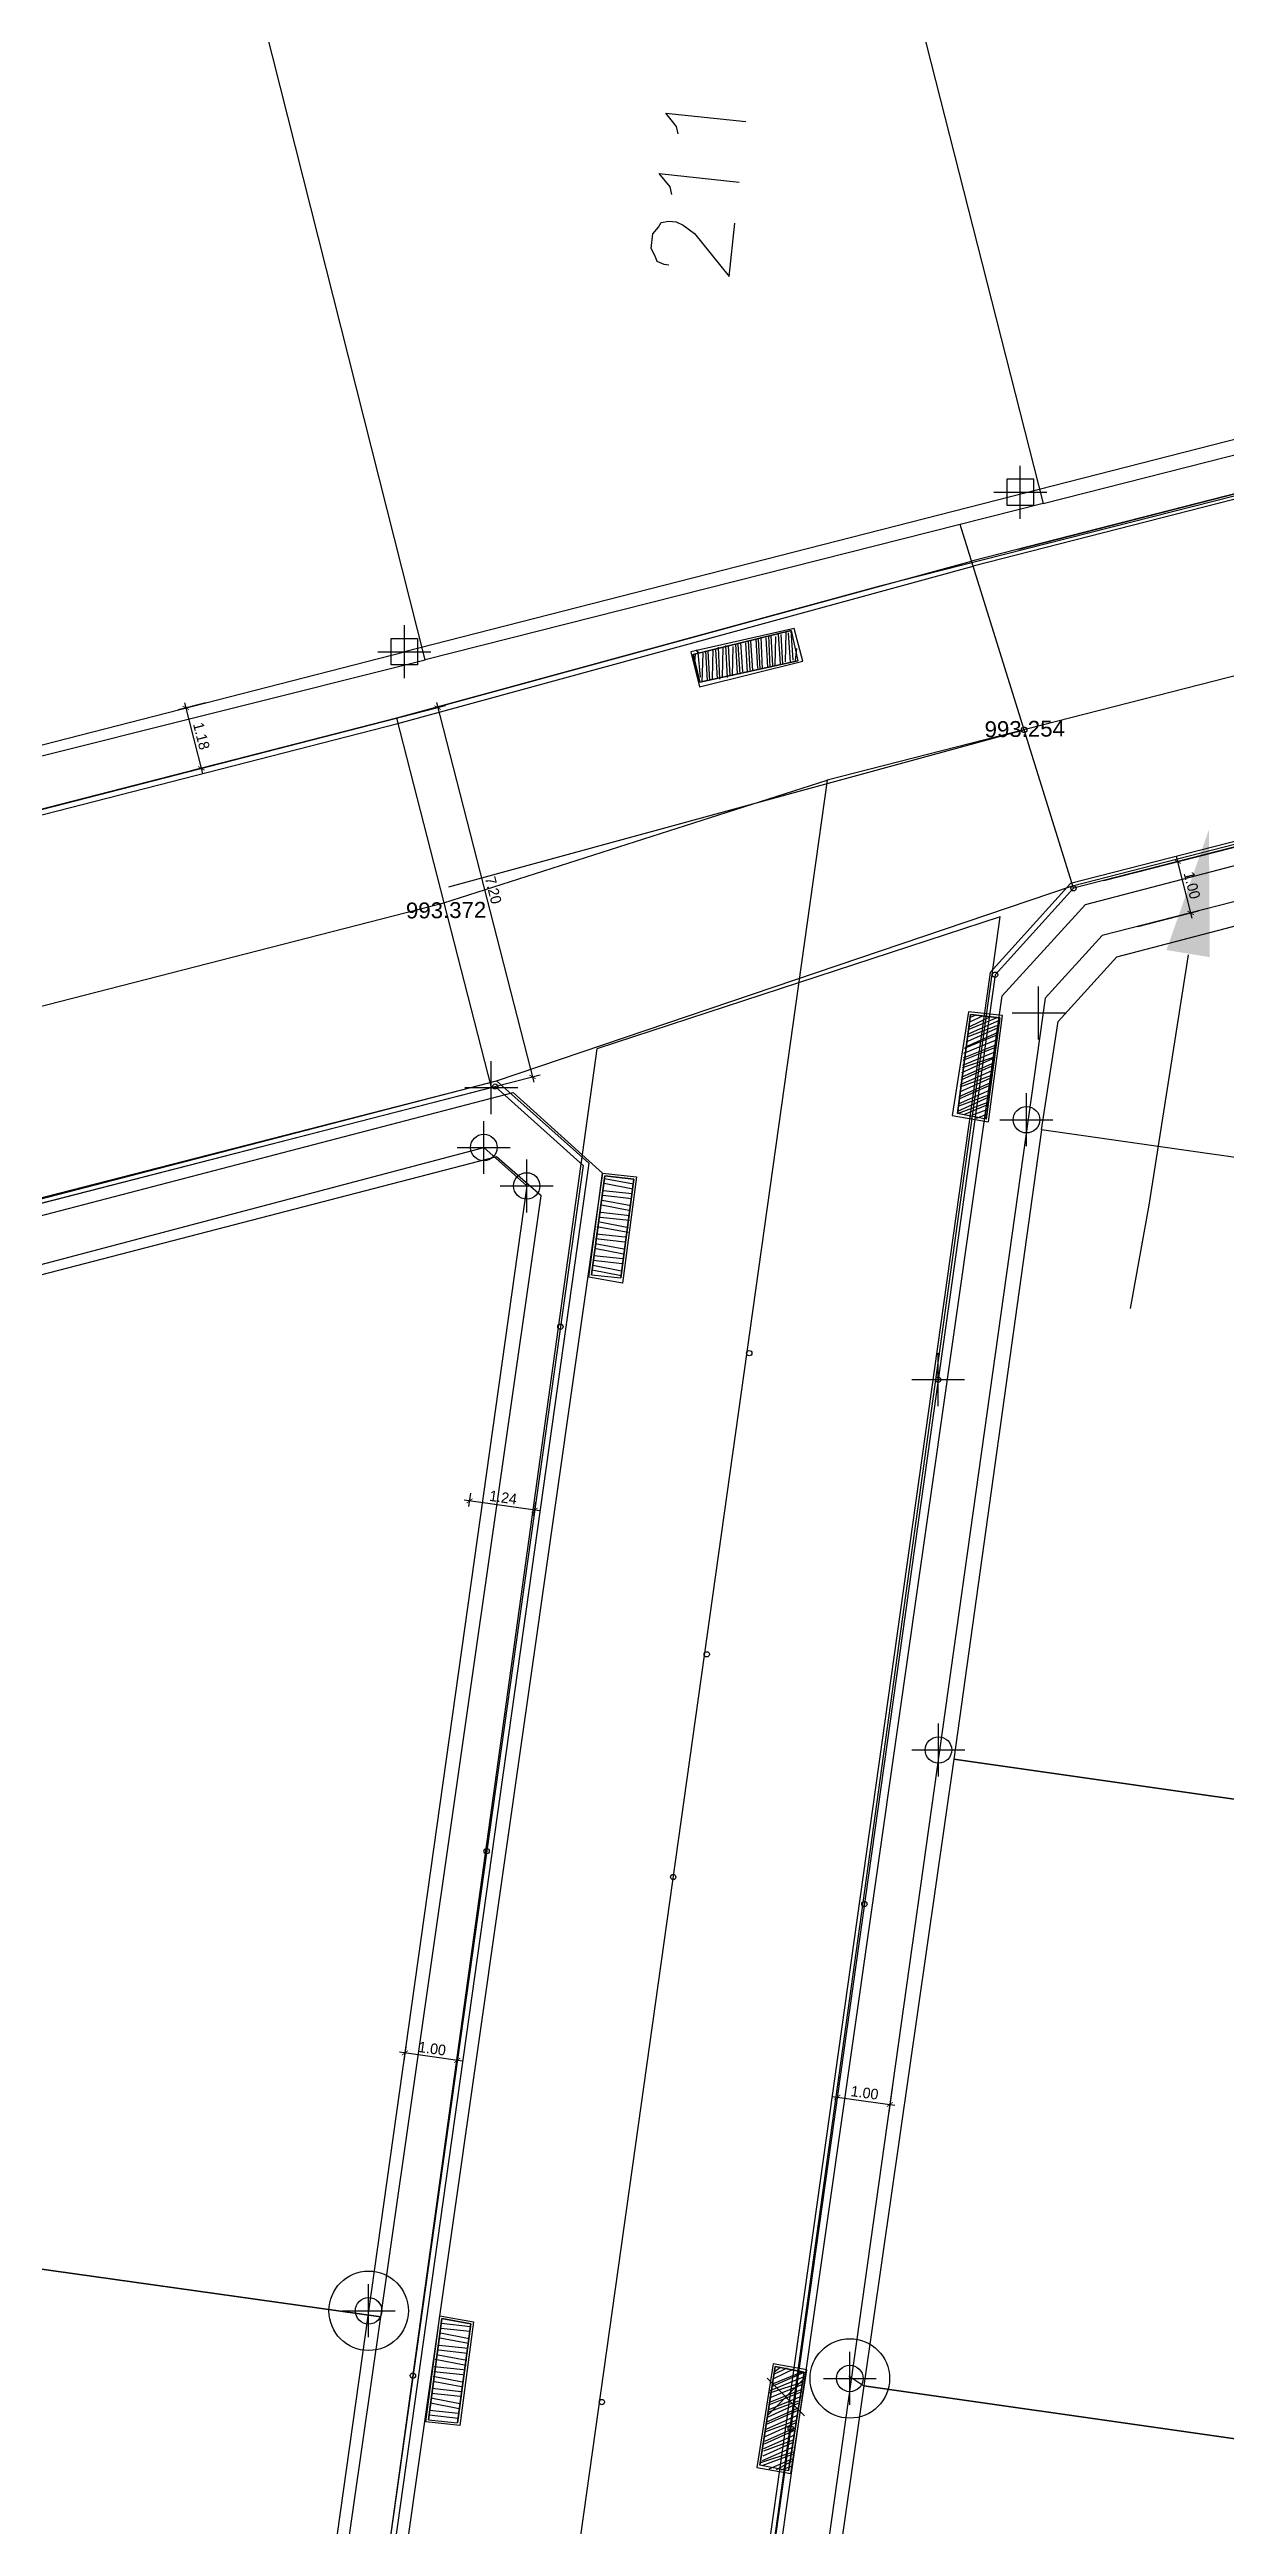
# Model space of a CAD drawing. Header units: metres. Extents: x -977055 to 805873, y -1033982 to 242021.
# Drawn here: x 959.25 to 981.46, y 1102.65 to 1149.43 of the extents above; entities that cross this region are included whole.
import ezdxf

# ---------------------------------------------------------------- set-up
doc = ezdxf.new("R2010")
doc.units = ezdxf.units.M
doc.header["$PDMODE"] = 32
doc.header["$PDSIZE"] = 1.5
for name, color, linetype in [('12-CONDICIONES EXISTENTES', 2, 'Continuous'), ('C-ROAD-PROF-TEXT', 11, 'Continuous'), ('LOTE 243', 6, 'Continuous'), ('PUNTOS V', 4, 'Continuous'), ('V-NODE', 1, 'Continuous'), ('V-SITE-VEGE', 80, 'Continuous')]:
    doc.layers.add(name, color=color, linetype=linetype)
for name, color, linetype, true_color in [('PDF2_area escolar', 7, 'Continuous', 0x989898), ('PDF_Geometry', 7, 'Continuous', 0x797979), ('PDF_Solid Fills', 7, 'Continuous', 0x797979)]:
    doc.layers.add(name, color=color, linetype=linetype, true_color=true_color)
doc.layers.get('PDF2_area escolar').off()
doc.styles.add('CITY2', font='stylu.ttf', dxfattribs={"height": 0.2})
doc.styles.get("Standard").update_dxf_attribs({"font": 'arial.ttf'})
doc.dimstyles.new('COTAS2', dxfattribs={"dimtxt": 0.02, "dimasz": 0.1, "dimexe": 0.15, "dimexo": 0.08, "dimgap": 0.05, "dimtad": 1, "dimzin": 0, "dimdsep": 46, "dimtxsty": 'CITY2', "dimblk": 'ARCHTICK', "dimcen": 1, "dimdle": 0.1, "dimclrd": 1, "dimclre": 1, "dimclrt": 2, "dimadec": 0, "dimazin": 0, "dimtfac": 1, "dimtofl": 0, "dimtmove": 0, "dimatfit": 3, "dimldrblk": 'ARCHTICK', "dimfxl": 0.18, "dimtolj": 1, "dimtzin": 0, "dimarcsym": 0})

# ---------------------------------------------------------------- blocks, each defined once
blk = doc.blocks.new('*U2497')
at = {"color": 0, "linetype": 'ByBlock', "lineweight": -2, "transparency": 16777216}
for p, q in [((0, -1), (0, 1)), ((-1, 0), (1, 0))]:
    blk.add_line(p, q, dxfattribs=at)
blk.add_lwpolyline([(-0.5, -0.5), (-0.5, 0.5), (0.5, 0.5), (0.5, -0.5)], close=True, dxfattribs=at)
blk = doc.blocks.new('*U2767', base_point=(965.945, 1138.055, 994.534))
at = {"layer": 'V-NODE', "color": 130, "lineweight": -2, "xscale": 0.5, "yscale": 0.5, "zscale": 0.5}
blk.add_blockref('*U2497', (965.945, 1138.055, 994.534), dxfattribs=at)
blk = doc.blocks.new('*U2770', base_point=(977.571, 1141.066, 994.524))
at = {"layer": 'V-NODE', "color": 130, "lineweight": -2, "xscale": 0.5, "yscale": 0.5, "zscale": 0.5}
blk.add_blockref('*U2497', (977.571, 1141.066, 994.524), dxfattribs=at)
blk = doc.blocks.new('base')
at = {"layer": 'PDF_Geometry', "lineweight": 25, "extrusion": (-0.000787417, 0.063364, 0.99799), "elevation": 0.026}
for points in [[(-314.355, -197.288), (-299.601, -195.681), (-292.744, -194.188), (-282.663, -192.111), (-274.476, -190.361), (-258.037, -185.154), (-248.029, -180.61), (-240.539, -177.71), (-228.643, -174.042), (-222.733, -172.714), (-217.384, -171.04), (-209.935, -169.248), (-202.16, -164.759), (-196.196, -160.284), (-195.073, -159.817), (-178.095, -157.457), (-154.298, -156.614), (-136.667, -154.611), (-124.436, -153.164), (-118.066, -151.474), (-100.79, -146.646), (-80.955, -140.967), (-73.385, -139.328), (-61.694, -135.822), (-40.504, -131.604), (-37.727, -130.872), (-17.661, -129.441), (1.311, -127.461), (21.092, -124.929), (41.006, -122.83), (47.376, -123.458), (63.592, -123.186), (81.402, -124.312), (85.639, -96.072), (88.705, -66.393), (92.811, -40.781), (97.16, -22.386), (100.596, -1.562), (102.483, 8.32), (109.691, 37.361), (117.528, 76.62), (126.217, 115.638), (131.513, 149.592), (134.682, 173.973), (136.916, 195.591), (139.956, 229.678), (141.558, 250.676), (142.614, 271.37), (143.252, 283.21), (147.066, 312.938), (152.58, 355.631), (153.554, 396.042), (150.869, 418.02), (151.777, 438.639), (150.959, 458.028), (151.777, 438.639), (150.869, 418.02), (153.554, 396.042), (152.58, 355.631), (147.066, 312.938), (143.252, 283.21), (142.614, 271.37), (141.558, 250.676), (139.956, 229.678), (136.916, 195.591), (134.682, 173.973), (131.513, 149.592), (126.217, 115.638), (117.528, 76.62), (109.691, 37.361), (102.483, 8.32), (100.596, -1.562), (97.16, -22.386), (92.811, -40.781), (88.705, -66.393), (85.639, -96.072), (81.402, -124.312), (63.592, -123.186), (47.376, -123.458), (41.006, -122.83), (21.092, -124.929), (1.311, -127.461), (-17.661, -129.441), (-37.727, -130.872), (-40.504, -131.604), (-61.694, -135.822), (-73.385, -139.328), (-80.955, -140.967), (-100.79, -146.646), (-118.066, -151.474), (-124.436, -153.164), (-136.667, -154.611), (-154.298, -156.614), (-178.095, -157.457), (-195.073, -159.817), (-196.196, -160.284), (-202.16, -164.759), (-209.935, -169.248), (-217.384, -171.04), (-222.733, -172.714), (-228.643, -174.042), (-240.539, -177.71), (-248.029, -180.61), (-258.037, -185.154), (-274.476, -190.361), (-282.663, -192.111), (-292.744, -194.188), (-299.601, -195.681), (-314.355, -197.288), (-312.178, -178.446), (-309.146, -157.898), (-306.876, -132.899), (-305.823, -118.002), (-298.643, -78.802), (-291.055, -45.077), (-282.252, -15.116), (-275.645, 10.473), (-270.319, 33.898), (-263.825, 63.164), (-258.15, 86.408), (-284.424, 123.888)], [(-90.006, -130.648), (-89.977, -130.791), (-89.776, -131.047), (-91.284, -130.865)], [(-89.868, -129.506), (-89.839, -129.648), (-89.638, -129.904), (-91.147, -129.723)], [(-89.8, -128.169), (-89.709, -128.18), (-89.577, -128.242), (-89.542, -128.339), (-89.468, -128.488), (-89.501, -128.762), (-89.609, -128.888), (-89.665, -128.974), (-89.808, -129.003), (-89.945, -128.986), (-90.077, -128.924), (-90.289, -128.76), (-90.932, -127.94), (-91.053, -128.946)], [(-92.049, -120.664), (-92.024, -121.224), (-90.164, -120.799), (-90.286, -120.274), (-92.141, -120.653)], [(-91.907, -120.635), (-91.927, -121.189)], [(-91.998, -120.624), (-91.973, -121.184)], [(-90.193, -120.656), (-90.21, -120.793)], [(-90.297, -120.365), (-90.261, -120.833)], [(-90.332, -120.268), (-90.353, -120.822)], [(-90.429, -120.303), (-90.404, -120.863)], [(-90.475, -120.298), (-90.449, -120.857)], [(-90.526, -120.338), (-90.546, -120.892)], [(-90.617, -120.327), (-90.592, -120.886)], [(-90.663, -120.321), (-90.643, -120.927)], [(-90.714, -120.362), (-90.735, -120.916)], [(-90.806, -120.35), (-90.786, -120.956)], [(-90.857, -120.391), (-90.832, -120.95)], [(-90.903, -120.385), (-90.923, -120.939)], [(-91, -120.42), (-90.974, -120.979)], [(-91.045, -120.414), (-91.02, -120.974)], [(-91.097, -120.455), (-91.071, -121.014)], [(-91.188, -120.444), (-91.163, -121.003)], [(-91.239, -120.484), (-91.214, -121.043)], [(-91.285, -120.478), (-91.26, -121.038)], [(-91.382, -120.513), (-91.356, -121.072)], [(-91.427, -120.507), (-91.402, -121.067)], [(-91.473, -120.502), (-91.453, -121.107)], [(-91.57, -120.537), (-91.545, -121.096)], [(-91.616, -120.531), (-91.596, -121.136)], [(-91.667, -120.571), (-91.642, -121.131)], [(-91.713, -120.566), (-91.733, -121.12)], [(-91.81, -120.601), (-91.784, -121.16)], [(-91.855, -120.595), (-91.83, -121.155)], [(-92.095, -120.659), (-92.122, -120.887)], [(-96.629, -111.72), (-96.968, -113.765), (-98.088, -114.975), (-118.166, -119.976)], [(-99.435, -114.998), (-98.634, -110.272), (-98.26, -108.323)], [(-95.589, -111.938), (-95.866, -113.852), (-95.317, -113.918), (-95.046, -112.049), (-95.627, -112.258)], [(-95.256, -113.415), (-95.844, -113.669)], [(-95.267, -113.507), (-95.849, -113.715)], [(-95.273, -113.552), (-95.86, -113.806)], [(-95.284, -113.644), (-95.82, -113.857)], [(-95.29, -113.689), (-95.683, -113.874)], [(-95.301, -113.781), (-95.546, -113.89)], [(-95.312, -113.872), (-95.408, -113.907)], [(-95.156, -112.964), (-95.788, -113.212)], [(-95.167, -113.055), (-95.799, -113.303)], [(-95.172, -113.101), (-95.805, -113.349)], [(-95.183, -113.192), (-95.816, -113.44)], [(-95.194, -113.283), (-95.827, -113.532)], [(-95.245, -113.324), (-95.833, -113.578)], [(-95.095, -112.461), (-95.682, -112.715)], [(-95.106, -112.552), (-95.688, -112.76)], [(-95.112, -112.598), (-95.699, -112.852)], [(-95.123, -112.689), (-95.71, -112.943)], [(-95.128, -112.735), (-95.715, -112.989)], [(-95.139, -112.826), (-95.726, -113.08)], [(-95.15, -112.918), (-95.777, -113.12)], [(-73.972, -29.127), (-75.851, -30.477), (-73.972, -29.127), (-35.504, -35.06), (-34.154, -36.938), (-44.268, -102.03), (-86.666, -112.549), (-88.335, -111.003), (-75.851, -30.477)], [(-95.051, -112.095), (-95.638, -112.349)], [(-95.062, -112.186), (-95.644, -112.395)], [(-95.068, -112.232), (-95.655, -112.486)], [(-95.079, -112.324), (-95.666, -112.577)], [(-95.084, -112.369), (-95.671, -112.623)], [(-95.183, -112.033), (-95.622, -112.212)], [(-95.32, -112.016), (-95.611, -112.12)], [(-95.406, -111.96), (-95.6, -112.029)], [(-95.543, -111.943), (-95.594, -111.983)], [(-83.88, -89.421), (-87.172, -110.587), (-86.335, -111.337)], [(-88.104, -109.083), (-88.375, -110.952), (-88.924, -110.886), (-88.652, -109.017)], [(-88.32, -110.495), (-88.863, -110.383)], [(-88.331, -110.586), (-88.879, -110.52)], [(-88.342, -110.678), (-88.89, -110.611)], [(-88.359, -110.815), (-88.901, -110.703)], [(-88.37, -110.906), (-88.913, -110.794)], [(-88.214, -109.997), (-88.802, -109.88)], [(-88.27, -110.083), (-88.813, -109.972)], [(-88.281, -110.175), (-88.83, -110.109)], [(-88.292, -110.266), (-88.841, -110.2)], [(-88.309, -110.403), (-88.852, -110.292)], [(-88.164, -109.586), (-88.707, -109.474)], [(-88.175, -109.678), (-88.718, -109.566)], [(-88.186, -109.769), (-88.735, -109.703)], [(-88.197, -109.86), (-88.746, -109.794)], [(-88.115, -109.175), (-88.658, -109.063)], [(-88.126, -109.266), (-88.669, -109.154)], [(-88.137, -109.358), (-88.685, -109.291)], [(-88.148, -109.449), (-88.696, -109.383)], [(-84.756, -87.46), (-85.033, -89.375), (-85.576, -89.263), (-85.305, -87.394)], [(-84.989, -89.009), (-85.532, -88.897)], [(-85, -89.1), (-85.543, -88.989)], [(-85.011, -89.192), (-85.56, -89.126)], [(-85.022, -89.283), (-85.571, -89.217)], [(-84.878, -88.466), (-85.426, -88.4)], [(-84.894, -88.603), (-85.483, -88.486)], [(-84.951, -88.689), (-85.494, -88.577)], [(-84.962, -88.78), (-85.51, -88.714)], [(-84.973, -88.872), (-85.521, -88.806)], [(-91.539, -86.411), (-91.857, -88.274), (-91.314, -88.386), (-90.996, -86.523)], [(-84.828, -88.055), (-85.377, -87.988)], [(-84.845, -88.192), (-85.388, -88.08)], [(-84.856, -88.283), (-85.399, -88.171)], [(-84.867, -88.375), (-85.415, -88.308)], [(-91.18, -87.66), (-91.813, -87.909)], [(-91.185, -87.706), (-91.818, -87.954)], [(-91.196, -87.797), (-91.829, -88.046)], [(-91.207, -87.889), (-91.835, -88.091)], [(-91.213, -87.935), (-91.846, -88.183)], [(-91.27, -88.02), (-91.857, -88.274)], [(-91.275, -88.066), (-91.811, -88.28)], [(-91.286, -88.158), (-91.679, -88.342)], [(-91.297, -88.249), (-91.542, -88.359)], [(-91.303, -88.295), (-91.405, -88.375)], [(-84.768, -87.552), (-85.316, -87.486)], [(-84.779, -87.643), (-85.327, -87.577)], [(-84.795, -87.78), (-85.338, -87.669)], [(-84.806, -87.872), (-85.349, -87.76)], [(-84.817, -87.963), (-85.366, -87.897)], [(-91.125, -87.203), (-91.712, -87.457)], [(-91.136, -87.295), (-91.723, -87.549)], [(-91.141, -87.34), (-91.728, -87.594)], [(-91.152, -87.432), (-91.739, -87.686)], [(-91.163, -87.523), (-91.745, -87.731)], [(-91.169, -87.569), (-91.802, -87.817)], [(-91.075, -86.792), (-91.657, -87)], [(-91.081, -86.838), (-91.668, -87.091)], [(-91.092, -86.929), (-91.679, -87.183)], [(-91.097, -86.975), (-91.684, -87.229)], [(-91.108, -87.066), (-91.695, -87.32)], [(-91.119, -87.158), (-91.701, -87.366)], [(-91.002, -86.569), (-91.629, -86.771)], [(-91.042, -86.518), (-91.624, -86.726)], [(-91.053, -86.609), (-91.64, -86.863)], [(-91.064, -86.7), (-91.651, -86.954)], [(-91.174, -86.455), (-91.613, -86.634)], [(-91.311, -86.439), (-91.607, -86.589)], [(-91.402, -86.428), (-91.596, -86.497)], [(-91.539, -86.411), (-91.539, -86.411)]]:
    blk.add_lwpolyline(points, dxfattribs=at)
for points in [[(-92.016, -143.483), (-96.804, -123.569), (-85.105, -120.759), (-80.45, -140.239), (-81.117, -140.391), (-92.016, -143.483), (-96.804, -123.569), (-108.458, -126.385), (-103.542, -146.778)], [(-68.785, -137.332), (-73.457, -117.989), (-85.105, -120.759), (-80.45, -140.239), (-73.501, -138.758)], [(-138.576, -126.188), (-140.244, -124.642), (-124.468, -22.95), (-122.584, -21.554), (-84.121, -27.533), (-82.771, -29.411), (-95.915, -114.263), (-97.512, -115.972)], [(-92.075, -121.264), (-90.124, -120.85), (-90.275, -120.183), (-92.232, -120.642)], [(-90.286, -120.274), (-90.164, -120.799), (-92.024, -121.224), (-92.141, -120.653)], [(-95.629, -111.886), (-95.917, -113.892), (-95.277, -113.969), (-94.949, -112.015)], [(-95.317, -113.918), (-95.866, -113.852), (-95.589, -111.938), (-95.046, -112.049)], [(-114.58, -96.758), (-116.429, -108.638), (-96.629, -111.72), (-94.826, -99.834)], [(-83.88, -89.421), (-87.172, -110.587), (-86.335, -111.337), (-66.262, -106.382), (-64.12, -92.451)], [(-88.052, -109.043), (-88.335, -111.003), (-88.975, -110.926), (-88.687, -108.92)], [(-88.924, -110.886), (-88.375, -110.952), (-88.104, -109.083), (-88.652, -109.017)], [(-112.737, -84.924), (-114.58, -96.758), (-94.826, -99.834), (-92.983, -88)], [(-82.031, -77.541), (-83.88, -89.421), (-64.12, -92.451), (-62.277, -80.616)], [(-84.705, -87.42), (-84.993, -89.426), (-85.628, -89.303), (-85.345, -87.343)], [(-85.576, -89.263), (-85.033, -89.375), (-84.756, -87.46), (-85.305, -87.394)], [(-91.58, -86.36), (-91.908, -88.315), (-91.273, -88.437), (-90.945, -86.483)], [(-91.314, -88.386), (-91.857, -88.274), (-91.539, -86.411), (-90.996, -86.523)], [(-110.889, -73.044), (-112.737, -84.924), (-92.983, -88), (-91.134, -76.119)]]:
    blk.add_lwpolyline(points, close=True, dxfattribs=at)
at = {"layer": 'PDF_Geometry', "color": 2, "lineweight": 40, "extrusion": (-0.000787417, 0.063364, 0.99799), "elevation": 0.026}
blk.add_lwpolyline([(-90.261, -120.833), (-90.221, -120.885)], dxfattribs=at)
blk = doc.blocks.new('*U3053')
at = {"color": 0, "linetype": 'ByBlock', "lineweight": -2, "transparency": 16777216}
for p, q in [((0, -1), (0, 1)), ((-1, 0), (1, 0))]:
    blk.add_line(p, q, dxfattribs=at)
blk.add_circle((0, 0), 0.5, dxfattribs=at)
blk = doc.blocks.new('*U3194', base_point=(965.271, 1106.726, 995.483))
at = {"layer": 'V-NODE', "color": 90, "lineweight": -2, "xscale": 0.5, "yscale": 0.5, "zscale": 0.5}
blk.add_blockref('*U3053', (965.271, 1106.726, 995.483), dxfattribs=at)
blk = doc.blocks.new('*U3197', base_point=(974.354, 1105.449, 995.567))
at = {"layer": 'V-NODE', "color": 90, "lineweight": -2, "xscale": 0.5, "yscale": 0.5, "zscale": 0.5}
blk.add_blockref('*U3053', (974.354, 1105.449, 995.567), dxfattribs=at)
blk = doc.blocks.new('*U3200', base_point=(968.254, 1127.967, 994.909))
at = {"layer": 'V-NODE', "color": 90, "lineweight": -2, "xscale": 0.5, "yscale": 0.5, "zscale": 0.5}
blk.add_blockref('*U3053', (968.254, 1127.967, 994.909), dxfattribs=at)
blk = doc.blocks.new('*U3203', base_point=(967.445, 1128.693, 994.948))
at = {"layer": 'V-NODE', "color": 90, "lineweight": -2, "xscale": 0.5, "yscale": 0.5, "zscale": 0.5}
blk.add_blockref('*U3053', (967.445, 1128.693, 994.948), dxfattribs=at)
blk = doc.blocks.new('*U3209', base_point=(977.688, 1129.217, 994.912))
at = {"layer": 'V-NODE', "color": 90, "lineweight": -2, "xscale": 0.5, "yscale": 0.5, "zscale": 0.5}
blk.add_blockref('*U3053', (977.688, 1129.217, 994.912), dxfattribs=at)
blk = doc.blocks.new('*U3212', base_point=(976.026, 1117.316, 995.255))
at = {"layer": 'V-NODE', "color": 90, "lineweight": -2, "xscale": 0.5, "yscale": 0.5, "zscale": 0.5}
blk.add_blockref('*U3053', (976.026, 1117.316, 995.255), dxfattribs=at)
blk = doc.blocks.new('_ArchTick')
at = {"color": 0, "linetype": 'ByBlock', "const_width": 0.15}
blk.add_lwpolyline([(-0.5, -0.5), (0.5, 0.5)], dxfattribs=at)
blk = doc.blocks.new('*D3512')
at = {"layer": 'Defpoints', "color": 0, "transparency": 16777216}
for p in [(962.273, 1137.112, 994.772), (962.112, 1135.852), (962.566, 1135.969, 994.772)]:
    blk.add_point(p, dxfattribs=at)
at = {"layer": 'PUNTOS V', "color": 1, "linetype": 'Continuous', "lineweight": -2, "transparency": 16777216}
for p, q in [((962.195, 1137.092), (961.673, 1136.958)), ((962.489, 1135.949), (961.967, 1135.815))]:
    blk.add_line(p, q, dxfattribs=at)
at = {"layer": 'PUNTOS V', "color": 1, "lineweight": -2, "transparency": 16777216}
blk.add_line((961.794, 1137.092), (962.137, 1135.756), dxfattribs=at)
at = {"layer": 'PUNTOS V', "color": 1, "lineweight": -2, "transparency": 16777216, "xscale": 0.1, "yscale": 0.1, "zscale": 0.1}
for p, rotation in [((961.819, 1136.995), 104.4012118177136), ((962.112, 1135.852), 284.4012118177137)]:
    blk.add_blockref('_ArchTick', p, dxfattribs=dict(at, rotation=rotation))
at = {"layer": 'PUNTOS V', "color": 2, "transparency": 16777216, "insert": (962.114, 1136.462), "char_height": 0.2, "attachment_point": 5, "rotation": 284.4012, "style": 'CITY2'}
blk.add_mtext('\\A1;1.18', dxfattribs=at)
blk = doc.blocks.new('*D3513')
at = {"layer": 'Defpoints', "color": 0, "transparency": 16777216}
for p in [(979.463, 1133.815, 994.107), (979.711, 1132.846, 994.107), (980.787, 1133.122)]:
    blk.add_point(p, dxfattribs=at)
at = {"layer": 'PUNTOS V', "color": 1, "linetype": 'Continuous', "lineweight": -2, "transparency": 16777216}
for p, q in [((979.54, 1133.834), (980.684, 1134.128)), ((979.789, 1132.866), (980.933, 1133.159))]:
    blk.add_line(p, q, dxfattribs=at)
at = {"layer": 'PUNTOS V', "color": 1, "lineweight": -2, "transparency": 16777216}
blk.add_line((980.514, 1134.187), (980.812, 1133.025), dxfattribs=at)
at = {"layer": 'PUNTOS V', "color": 1, "lineweight": -2, "transparency": 16777216, "xscale": 0.1, "yscale": 0.1, "zscale": 0.1}
for p, rotation in [((980.539, 1134.091), 104.383506605586), ((980.787, 1133.122), 284.383506605586)]:
    blk.add_blockref('_ArchTick', p, dxfattribs=dict(at, rotation=rotation))
at = {"layer": 'PUNTOS V', "color": 2, "transparency": 16777216, "insert": (980.812, 1133.644), "char_height": 0.2, "attachment_point": 5, "rotation": 284.3835, "style": 'CITY2'}
blk.add_mtext('\\A1;1.00', dxfattribs=at)
blk = doc.blocks.new('*U3739')
at = {"color": 0, "linetype": 'ByBlock', "lineweight": -2, "transparency": 16777216}
for p, q in [((0, -1), (0, 1)), ((-1, 0), (1, 0))]:
    blk.add_line(p, q, dxfattribs=at)
blk = doc.blocks.new('*U3742', base_point=(967.585, 1129.824, 993.372))
at = {"layer": 'V-NODE', "color": 4, "lineweight": -2, "xscale": 0.5, "yscale": 0.5, "zscale": 0.5}
blk.add_blockref('*U3739', (967.585, 1129.824, 993.372), dxfattribs=at)
blk = doc.blocks.new('*U3782', base_point=(976.021, 1124.311, 993.61))
at = {"layer": 'V-NODE', "color": 4, "lineweight": -2, "xscale": 0.5, "yscale": 0.5, "zscale": 0.5}
blk.add_blockref('*U3739', (976.021, 1124.311, 993.61), dxfattribs=at)
blk = doc.blocks.new('*U3787', base_point=(977.918, 1131.233, 994.914))
at = {"layer": 'V-NODE', "color": 4, "lineweight": -2, "xscale": 0.5, "yscale": 0.5, "zscale": 0.5}
blk.add_blockref('*U3739', (977.918, 1131.233, 994.914), dxfattribs=at)
blk = doc.blocks.new('*U4078')
at = {"color": 0, "linetype": 'ByBlock', "lineweight": -2, "transparency": 16777216}
for p, q in [((-0.707, -0.707), (0.707, 0.707)), ((-0.707, 0.707), (0.707, -0.707))]:
    blk.add_line(p, q, dxfattribs=at)
blk = doc.blocks.new('*U4080', base_point=(973.146, 1105.098, 994.664))
at = {"layer": 'V-NODE', "lineweight": -2, "xscale": 0.5, "yscale": 0.5, "zscale": 0.5}
blk.add_blockref('*U4078', (973.146, 1105.098, 994.664), dxfattribs=at)
blk = doc.blocks.new('*D4735')
at = {"color": 1, "linetype": 'Continuous', "lineweight": -2, "transparency": 16777216}
for p, q in [((967.161, 1121.913), (967.197, 1122.167)), ((968.389, 1121.74), (968.425, 1121.995))]:
    blk.add_line(p, q, dxfattribs=at)
at = {"color": 1, "lineweight": -2, "transparency": 16777216}
blk.add_line((968.503, 1121.832), (967.077, 1122.033), dxfattribs=at)
at = {"layer": 'Defpoints', "color": 0, "transparency": 16777216}
for p in [(967.15, 1121.834, 1009.435), (967.176, 1122.019), (968.378, 1121.661, 1009.435)]:
    blk.add_point(p, dxfattribs=at)
at = {"color": 1, "lineweight": -2, "transparency": 16777216, "xscale": 0.1, "yscale": 0.1, "zscale": 0.1}
for p, rotation in [((967.176, 1122.019), 172.002608106105), ((968.404, 1121.846), 352.002608106105)]:
    blk.add_blockref('_ArchTick', p, dxfattribs=dict(at, rotation=rotation))
at = {"color": 2, "transparency": 16777216, "insert": (967.811, 1122.085), "char_height": 0.2, "attachment_point": 5, "rotation": 352.0026, "style": 'CITY2'}
blk.add_mtext('\\A1;1.24', dxfattribs=at)
blk = doc.blocks.new('*D4736')
at = {"color": 1, "lineweight": -2, "transparency": 16777216}
blk.add_line((967.043, 1111.442), (965.855, 1111.609), dxfattribs=at)
at = {"color": 1, "linetype": 'Continuous', "lineweight": -2, "transparency": 16777216}
for p, q in [((965.97, 1111.709), (965.933, 1111.446)), ((966.96, 1111.57), (966.923, 1111.307))]:
    blk.add_line(p, q, dxfattribs=at)
at = {"layer": 'Defpoints', "color": 0, "transparency": 16777216}
for p in [(965.981, 1111.788, 1009.435), (965.954, 1111.595), (966.971, 1111.649, 1009.435)]:
    blk.add_point(p, dxfattribs=at)
at = {"color": 1, "lineweight": -2, "transparency": 16777216, "xscale": 0.1, "yscale": 0.1, "zscale": 0.1}
for p, rotation in [((965.954, 1111.595), 172.002608106111), ((966.944, 1111.456), 352.0026081061111)]:
    blk.add_blockref('_ArchTick', p, dxfattribs=dict(at, rotation=rotation))
at = {"color": 2, "transparency": 16777216, "insert": (966.47, 1111.677), "char_height": 0.2, "attachment_point": 5, "rotation": 352.0026, "style": 'CITY2'}
blk.add_mtext('\\A1;1.00', dxfattribs=at)
blk = doc.blocks.new('*D4737')
at = {"color": 1, "linetype": 'Continuous', "lineweight": -2, "transparency": 16777216}
for p, q in [((974.174, 1111.166), (974.096, 1110.612)), ((975.164, 1111.027), (975.087, 1110.473))]:
    blk.add_line(p, q, dxfattribs=at)
at = {"color": 1, "lineweight": -2, "transparency": 16777216}
blk.add_line((974.018, 1110.774), (975.206, 1110.607), dxfattribs=at)
at = {"layer": 'Defpoints', "color": 0, "transparency": 16777216}
for p in [(974.185, 1111.245, 1009.435), (975.175, 1111.106, 1009.435), (975.107, 1110.621)]:
    blk.add_point(p, dxfattribs=at)
at = {"color": 1, "lineweight": -2, "transparency": 16777216, "xscale": 0.1, "yscale": 0.1, "zscale": 0.1}
for p, rotation in [((974.117, 1110.76), 172.0026081060972), ((975.107, 1110.621), 352.0026081060972)]:
    blk.add_blockref('_ArchTick', p, dxfattribs=dict(at, rotation=rotation))
at = {"color": 2, "transparency": 16777216, "insert": (974.634, 1110.843), "char_height": 0.2, "attachment_point": 5, "rotation": 352.0026, "style": 'CITY2'}
blk.add_mtext('\\A1;1.00', dxfattribs=at)
blk = doc.blocks.new('*D5482')
at = {"color": 1, "linetype": 'Continuous', "lineweight": -2, "transparency": 16777216}
for p, q in [((942.856, 1130.908), (966.72, 1137.036)), ((944.647, 1123.934), (968.511, 1130.062))]:
    blk.add_line(p, q, dxfattribs=at)
at = {"color": 1, "lineweight": -2, "transparency": 16777216}
blk.add_line((966.55, 1137.095), (968.39, 1129.928), dxfattribs=at)
at = {"layer": 'Defpoints', "color": 0, "transparency": 16777216}
for p in [(942.779, 1130.888, 994.772), (968.365, 1130.025), (944.569, 1123.914, 994.772)]:
    blk.add_point(p, dxfattribs=at)
at = {"color": 1, "lineweight": -2, "transparency": 16777216, "xscale": 0.1, "yscale": 0.1, "zscale": 0.1}
for p, rotation in [((966.575, 1136.998), 104.4012118177133), ((968.365, 1130.025), 284.4012118177133)]:
    blk.add_blockref('_ArchTick', p, dxfattribs=dict(at, rotation=rotation))
at = {"color": 2, "transparency": 16777216, "insert": (967.623, 1133.551), "char_height": 0.2, "attachment_point": 5, "rotation": 284.4012, "style": 'CITY2'}
blk.add_mtext('\\A1;7.20', dxfattribs=at)
blk = doc.blocks.new('*D5486')
at = {"color": 1, "linetype": 'Continuous', "lineweight": -2, "transparency": 16777216}
for p, q in [((977.545, 1139.992), (1020.025, 1150.865)), ((979.147, 1133.734), (1021.627, 1144.607))]:
    blk.add_line(p, q, dxfattribs=at)
at = {"color": 1, "lineweight": -2, "transparency": 16777216}
blk.add_line((1019.855, 1150.925), (1021.507, 1144.473), dxfattribs=at)
at = {"layer": 'Defpoints', "color": 0, "transparency": 16777216}
for p in [(1021.482, 1144.57), (977.468, 1139.972, 994.107), (979.07, 1133.714, 994.107)]:
    blk.add_point(p, dxfattribs=at)
at = {"color": 1, "lineweight": -2, "transparency": 16777216, "xscale": 0.1, "yscale": 0.1, "zscale": 0.1}
for p, rotation in [((1019.88, 1150.828), 104.3572041720085), ((1021.482, 1144.57), 284.3572041720084)]:
    blk.add_blockref('_ArchTick', p, dxfattribs=dict(at, rotation=rotation))
at = {"color": 2, "transparency": 16777216, "insert": (1020.83, 1147.737), "char_height": 0.2, "attachment_point": 5, "rotation": 284.3572, "style": 'CITY2'}
blk.add_mtext('\\A1;6.46', dxfattribs=at)

msp = doc.modelspace()

# ---------------------------------------------------------------- linework, layer by layer
at = {"color": 1}
for points, elevation in [([(925.48046, 1119.0127), (967.68711, 1129.95372), (978.55985, 1133.63487), (1019.49015, 1144.16316), (1021.21517, 1142.65031), (1021.42092, 1144.60575), (1028.93284, 1145.88834), (1028.68616, 1144.12746), (1030.20492, 1145.53448), (1039.05739, 1145.86066), (1069.0553, 1141.69092), (1070.32572, 1139.95121), (1070.38405, 1141.4053), (1077.58443, 1140.41012), (1079.00537, 1144.2043), (1076.15918, 1154.68874), (1038.66683, 1152.63207), (1024.41537, 1151.88551), (1019.90472, 1150.73096), (974.92132, 1139.29066), (965.79461, 1136.7981), (918.50823, 1124.65596)], 378.46258), ([(965.79461, 1136.7981), (976.65282, 1139.76354)], 995.067), ([(965.82096, 1136.70164), (976.67917, 1139.66707)], 995.067), ([(966.78254, 1133.61343), (977.64076, 1136.57887)], 995.067), ([(966.68997, 1133.31122), (973.92391, 1135.62769)], 995.067), ([(938.32565, 853.49253), (977.19382, 1133.04779), (969.57923, 1130.55567), (930.81283, 851.13877), (938.32565, 853.49253)], 1010.921)]:
    msp.add_lwpolyline(points, dxfattribs=dict(at, elevation=elevation))
msp.add_circle((977.64412, 1136.57992, 994.107), 0.05287, dxfattribs=at)
at = {"color": 4}
for centre in [(971.652, 1119.122), (971.02, 1114.917)]:
    msp.add_circle(centre, 0.05, dxfattribs=at)
at = {"layer": '12-CONDICIONES EXISTENTES', "color": 1, "elevation": 994.665}
msp.add_lwpolyline([(973.92391, 1135.62769), (961.42901, 1046.66931)], dxfattribs=at)
at = {"layer": '12-CONDICIONES EXISTENTES', "color": 1}
for p in [(965.271, 1106.726, 995.483), (974.354, 1105.449, 995.567)]:
    msp.add_point(p, dxfattribs=at)
at = {"layer": 'LOTE 243', "color": 2}
for points, elevation in [([(1012.86861, 1149.03335), (976.65282, 1139.76354)], 994.107), ([(1012.89341, 1148.93647), (976.68259, 1139.66794)], 994.107), ([(1013.69434, 1145.80735), (973.92391, 1135.62769)], 994.107), ([(1019.49015, 1144.16316), (978.52199, 1133.67694)], 994.107), ([(1019.58443, 1144.08407), (978.57588, 1133.58751)], 994.107), ([(1019.8324, 1143.1153), (979.11481, 1132.69321)], 994.107), ([(919.06471, 1124.79885), (965.79461, 1136.7981)], 994.772), ([(919.08108, 1124.69981), (965.81948, 1136.70124)], 994.772), ([(919.65427, 1121.23345), (966.68997, 1133.31122)], 994.772), ([(925.39062, 1119.09288), (967.68711, 1129.95372)], 994.772), ([(925.48046, 1119.0127), (967.66015, 1129.84355)], 994.772)]:
    msp.add_lwpolyline(points, dxfattribs=dict(at, elevation=elevation))
at = {"layer": 'LOTE 243', "color": 1, "elevation": 1009.43524}
for points in [[(977.00002, 1131.99893), (965.07922, 1047.15006), (962.46607, 1028.44811), (952.78003, 959.1458), (950.94785, 946.05157), (937.95342, 853.36412)], [(977.09482, 1131.955), (965.17825, 1047.13615), (962.56511, 1028.43427), (952.87906, 959.13196), (951.04689, 946.03771), (938.06969, 853.47319)], [(978.04222, 1131.51066), (966.16852, 1046.99702), (963.55549, 1028.29589), (953.86944, 958.99354), (952.03724, 945.89914), (939.06001, 853.33435)]]:
    msp.add_lwpolyline(points, dxfattribs=at)
at = {"layer": 'LOTE 243', "color": 1, "linetype": 'ByBlock', "elevation": 1009.43524}
for points in [[(969.31839, 1128.35544), (958.04827, 1048.13787), (955.43438, 1029.43062), (945.74837, 960.12858), (943.91635, 947.03543), (930.42045, 850.77109)], [(969.42483, 1128.39428), (958.1473, 1048.12396), (957.85334, 1046.02015)], [(968.254, 1127.967), (957.058, 1048.277), (954.444, 1029.569), (944.758, 960.267), (942.926, 947.174), (929.43014, 850.90993)]]:
    msp.add_lwpolyline(points, dxfattribs=at)
at = {"layer": 'PDF_Solid Fills', "transparency": 33554559, "extrusion": (-0.000787417, 0.063364, 0.99799)}
msp.add_solid([(-994.32594, -1055.05356, 1060.76006), (-995.15527, -1057.31856, 1060.76006), (-995.14316, -1054.90873, 1060.76006)], dxfattribs=at)
at = {"layer": 'PUNTOS V', "color": 1}
msp.add_line((974.33636, 1105.50121, 996.41512), (974.62027, 1105.30888, 993.48698), dxfattribs=at)
for points, elevation in [([(1024.247, 1152.978), (965.945, 1138.055)], 994.107), ([(978.57588, 1133.58751), (976.43705, 1140.45651)], 994.107), ([(917.8698, 1125.7103), (965.945, 1138.055)], 994.772), ([(965.79461, 1136.7981), (967.58533, 1129.82434)], 995.067), ([(977.00002, 1131.99893), (978.52199, 1133.67694)], 994.78236), ([(977.09476, 1131.95454), (978.57588, 1133.58751)], 994.78236), ([(978.04222, 1131.51066), (979.11481, 1132.69321)], 994.78236), ([(967.66015, 1129.84355), (969.31839, 1128.35544)], 994.948), ([(967.68711, 1129.95372), (969.42483, 1128.39428)], 994.948), ([(926.345, 1117.829), (967.445, 1128.693)], 995.14), ([(967.445, 1128.693), (968.254, 1127.967)], 994.948)]:
    msp.add_lwpolyline(points, dxfattribs=dict(at, elevation=elevation))
for centre in [(978.57588, 1133.58751, 995.067), (977.09476, 1131.95454, 994.78236), (967.66015, 1129.84355, 994.772), (968.89036, 1125.30883, 998.289), (972.4555, 1124.80901, 998.289), (976.02063, 1124.30919, 998.289), (967.49908, 1115.40608, 998.289), (974.62935, 1114.40644, 998.289), (966.1078, 1105.50333, 998.289), (969.67294, 1105.00352, 998.289), (973.23807, 1104.5037, 998.289)]:
    msp.add_circle(centre, 0.05, dxfattribs=at)

# ---------------------------------------------------------------- block references
at = {"layer": 'PDF2_area escolar'}
msp.add_blockref('base', (882.736, 1016.336, 999.038), dxfattribs=at)
at = {"layer": 'V-NODE'}
for name, p in [('*U2770', (977.571, 1141.066, 994.524)), ('*U2767', (965.945, 1138.055, 994.534)), ('*U3209', (977.688, 1129.217, 994.912)), ('*U3203', (967.445, 1128.693, 994.948)), ('*U3200', (968.254, 1127.967, 994.909)), ('*U3212', (976.026, 1117.316, 995.255)), ('*U3194', (965.271, 1106.726, 995.483)), ('*U3197', (974.354, 1105.449, 995.567)), ('*U4080', (973.146, 1105.098, 994.662))]:
    msp.add_blockref(name, p, dxfattribs=at)
at = {"layer": 'V-SITE-VEGE'}
for name, p in [('*U3787', (977.918, 1131.233, 994.913)), ('*U3742', (967.585, 1129.824, 993.371)), ('*U3782', (976.021, 1124.311, 993.609))]:
    msp.add_blockref(name, p, dxfattribs=at)

# ---------------------------------------------------------------- texts
at = {"layer": 'C-ROAD-PROF-TEXT', "color": 11, "linetype": 'Continuous', "lineweight": -3, "char_height": 0.3, "attachment_point": 8, "rotation": 0.571108}
for s, insert in [('{\\C2;993.254}', (977.6571, 1136.44269, 994.107)), ('{\\C2;993.372}', (966.73469, 1133.01986, 995.067))]:
    msp.add_mtext(s, dxfattribs=dict(at, insert=insert))

# ---------------------------------------------------------------- dimensions: what is measured, and where the dimension line sits
at = {"color": 1}
for p1, p2, distance, picture, middle in [((977.46799, 1139.97219, 994.107), (979.06985, 1133.71394, 994.107), 43.77919, '*D5486', (1020.83047, 1147.73714)), ((942.77876, 1130.88812, 994.772), (944.56947, 1123.91436, 994.772), 24.56775, '*D5482', (967.62284, 1133.55076)), ((968.37787, 1121.66104, 1009.43524), (967.14993, 1121.83356, 1009.43524), -0.18694, '*D4735', (967.8114, 1122.08538)), ((966.97123, 1111.64895, 1009.43524), (965.98095, 1111.78808, 1009.43524), 0.19512, '*D4736', (966.47031, 1111.67739)), ((974.18519, 1111.24505, 1009.43524), (975.17547, 1111.10592, 1009.43524), -0.48942, '*D4737', (974.63361, 1110.84292))]:
    dim = msp.add_aligned_dim(p1=p1, p2=p2, distance=distance, dimstyle='COTAS2', dxfattribs=at)
    dim.commit()
    dim.dimension.update_dxf_attribs({"geometry": picture, "text_midpoint": middle})
at = {"layer": 'PUNTOS V', "color": 1}
for p1, p2, distance, picture, middle in [((962.27285, 1137.11207, 994.772), (962.56633, 1135.96915, 994.772), -0.46902, '*D3512', (962.11392, 1136.46212)), ((979.46274, 1133.81451, 994.107), (979.71115, 1132.84585, 994.107), 1.1111, '*D3513', (980.81199, 1133.64434))]:
    dim = msp.add_aligned_dim(p1=p1, p2=p2, distance=distance, dimstyle='COTAS2', dxfattribs=at)
    dim.commit()
    dim.dimension.update_dxf_attribs({"geometry": picture, "text_midpoint": middle})

doc.saveas('drawing.dxf')
